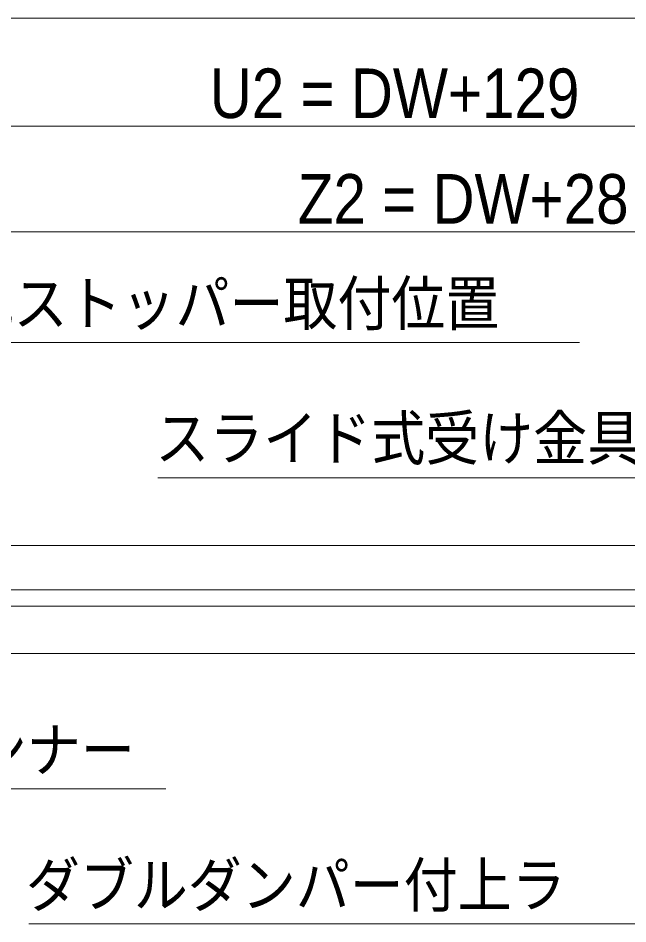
# Model space of a CAD drawing. Units: millimetres, scale not verified. Extents: x -6062 to 6062, y -3045 to 3045.
# Drawn here: x -1781 to -1329, y 120 to 790 of the extents above; entities that cross this region are included whole.
import ezdxf
from ezdxf.enums import TextEntityAlignment as Align

# ---------------------------------------------------------------- set-up
doc = ezdxf.new("R2010")
doc.units = ezdxf.units.MM
doc.header["$LTSCALE"] = 20
for name, color, linetype, lineweight in [('0-1_3一般', 7, 'Continuous', 9), ('0-2_2寸法-1', 7, 'Continuous', 9), ('0-4_2寸法-3', 7, 'Continuous', 9)]:
    doc.layers.add(name, color=color, linetype=linetype, lineweight=lineweight)
doc.styles.add('ＭＳ ゴシック', font='')
doc.styles.add('ＭＳ Ｐゴシック', font='')
doc.styles.get('ＭＳ ゴシック').set_extended_font_data('MS Gothic')
doc.styles.get('ＭＳ Ｐゴシック').set_extended_font_data('MS PGothic')

# ---------------------------------------------------------------- blocks, each defined once
blk = doc.blocks.new('グループ-16')
at = {"layer": '0-1_3一般'}
for p, q in [((-75990, 8000), (19030, 8000)), ((19030, 7340), (-75990, 7340)), ((-4960, 7100), (19040, 7100)), ((-4640, 6400), (18720, 6400))]:
    blk.add_line(p, q, dxfattribs=at)
blk = doc.blocks.new('グループ-17')
at = {"layer": '0-1_3一般'}
blk.add_line((-77696.5, 8000), (20903.5, 8000), dxfattribs=at)
blk = doc.blocks.new('グループ-18')
at = {"layer": '0-1_3一般'}
for name in ['グループ-17', 'グループ-16']:
    blk.add_blockref(name, (0, 0), dxfattribs=at)

msp = doc.modelspace()

# ---------------------------------------------------------------- linework, layer by layer
at = {"layer": '0-2_2寸法-1'}
for p, q in [((-5581.79, 790), (-841.21, 790)), ((-2151.79, 710), (-848.21, 710)), ((-2050.79, 632), (-848.21, 632))]:
    msp.add_line(p, q, dxfattribs=at)
at = {"layer": '0-4_2寸法-3'}
for points in [[(-2073.5, 391.8), (-1982.17, 550), (-1365.38, 550)], [(-1677.37, 450), (-1075.45, 450), (-902.24, 550)], [(-1671.44, 220), (-1897.36, 220), (-1985.6, 372.84)], [(-1773.06, 120), (-1174.22, 120), (-1027.98, 373.3)]]:
    msp.add_lwpolyline(points, dxfattribs=at)

# ---------------------------------------------------------------- block references
at = {"layer": '0-1_3一般', "xscale": 0.05, "yscale": 0.05}
msp.add_blockref('グループ-18', (-1787.5, 0), dxfattribs=at)

# ---------------------------------------------------------------- texts
at = {"layer": '0-2_2寸法-1', "style": 'ＭＳ Ｐゴシック', "width": 0.9}
for s, p in [('U2 = DW+129', (-1639.08, 705.04)), ('Z2 = DW+28', (-1573.81, 626.94))]:
    msp.add_text(s, height=36.69, dxfattribs=at).set_placement(p, align=Align.BOTTOM_LEFT)
at = {"layer": '0-4_2寸法-3', "style": 'ＭＳ ゴシック', "width": 0.9}
for s, p in [('スライド式ストッパー取付位置', (-1984.09, 552.97)), ('スライド式受け金具取付位置', (-1679.3, 453.34)), ('上ランナー', (-1894.33, 222.77)), ('ダブルダンパー付上ラ', (-1775.16, 122.77))]:
    msp.add_text(s, height=32.55, dxfattribs=at).set_placement(p, align=Align.BOTTOM_LEFT)

doc.saveas('drawing.dxf')
